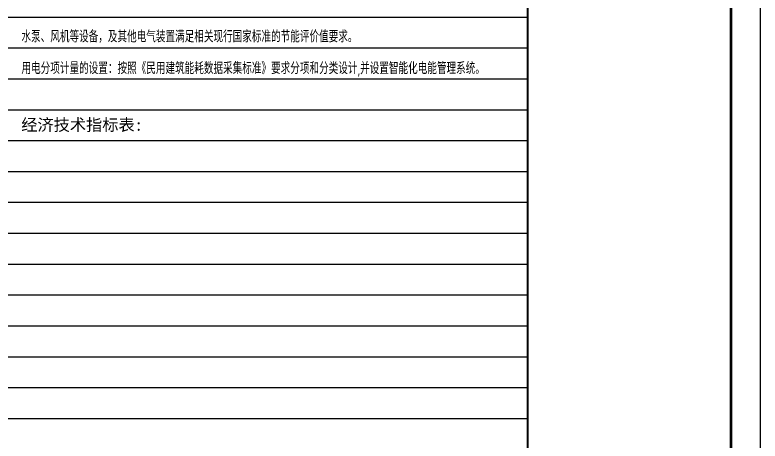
# Model space of a CAD drawing. Extents: x -518115 to 1124316, y -209821 to 1628073.
# Drawn here: x 872080 to 897714, y 859200 to 873858 of the extents above; entities that cross this region are included whole.
import ezdxf

# ---------------------------------------------------------------- set-up
doc = ezdxf.new("R2010")
doc.units = 0
doc.header["$LTSCALE"] = 1000
doc.header["$MEASUREMENT"] = 0
doc.layers.add('cr-说明', color=15, linetype='Continuous', lineweight=13)
for name, color, linetype in [('Defpoint', 7, 'Continuous'), ('FLOR-OTLN', 31, 'Continuous'), ('图框', 140, 'Continuous')]:
    doc.layers.add(name, color=color, linetype=linetype)
doc.layers.add('yichutu', color=7, linetype='Continuous', true_color=0xffffff, plot=False)
doc.styles.add('AADRI_ST', font='stedi.shx', dxfattribs={"width": 0.7, "bigfont": 'hztxt.shx'})
doc.styles.add('HT', font='')
doc.styles.get('HT').set_extended_font_data('SimHei')

# ---------------------------------------------------------------- blocks, each defined once
blk = doc.blocks.new('TK')
at = {"layer": '图框'}
blk.add_lwpolyline([(465375, 548714), (549475, 548714), (549475, 489314), (465375, 489314)], close=True, dxfattribs=at)
blk.add_lwpolyline([(465375, 548714), (549475, 548714), (549475, 489314), (465375, 489314)], close=True, dxfattribs=at)
at = {"layer": '图框', "const_width": 100}
blk.add_lwpolyline([(548475, 490314), (548475, 547714), (467875, 547714), (467875, 490314)], close=True, dxfattribs=at)
at = {"layer": '图框', "const_width": 70}
blk.add_lwpolyline([(541480, 490314), (541480, 547714)], dxfattribs=at)
blk = doc.blocks.new('yct-841-594-84100-59399.9999999999-100-1000.0')
at = {"layer": 'yichutu', "color": 7, "true_color": 0xffffff}
blk.add_lwpolyline([(0, 0), (0, 59400), (84100, 59400), (84100, 0)], close=True, dxfattribs=at)

msp = doc.modelspace()

# ---------------------------------------------------------------- linework, layer by layer
at = {"layer": 'Defpoint', "color": 252}
for p, q in [((889719, 901384.2), (889719, 846161.6)), ((889719, 873772.9), (816114.1, 873772.9)), ((889719, 872710.9), (816114.1, 872710.9)), ((889719, 871648.9), (816114.1, 871648.9)), ((889719, 870587), (816114.1, 870587)), ((889719, 869525), (816114.1, 869525)), ((889719, 868463), (816114.1, 868463)), ((889719, 867401), (816114.1, 867401)), ((889719, 866339.1), (816114.1, 866339.1)), ((889719, 865277.1), (816114.1, 865277.1)), ((889719, 864215.1), (816114.1, 864215.1)), ((889719, 863153.2), (816114.1, 863153.2)), ((889719, 862091.2), (816114.1, 862091.2)), ((889719, 861029.2), (816114.1, 861029.2)), ((889719, 859967.2), (816114.1, 859967.2))]:
    msp.add_line(p, q, dxfattribs=at)

# ---------------------------------------------------------------- block references
msp.add_blockref('TK', (348239.1, 355068.4))
at = {"layer": 'yichutu'}
msp.add_blockref('yct-841-594-84100-59399.9999999999-100-1000.0', (813614.1, 844382.1), dxfattribs=at)

# ---------------------------------------------------------------- texts
at = {"layer": 'cr-说明', "style": 'HT'}
msp.add_text('经济技术指标表:', height=408.45, dxfattribs=at).set_placement((872299.3, 869873.8))
at = {"layer": 'FLOR-OTLN', "color": 4, "style": 'AADRI_ST', "width": 0.77}
for s, p in [('水泵、风机等设备，及其他电气装置满足相关现行国家标准的节能评价值要求。', (872306, 872911.8)), ('用电分项计量的设置：按照《民用建筑能耗数据采集标准》要求分项和分类设计,并设置智能化电能管理系统。', (872306, 871821.8))]:
    msp.add_text(s, height=408.451, dxfattribs=at).set_placement(p)

doc.saveas('drawing.dxf')
